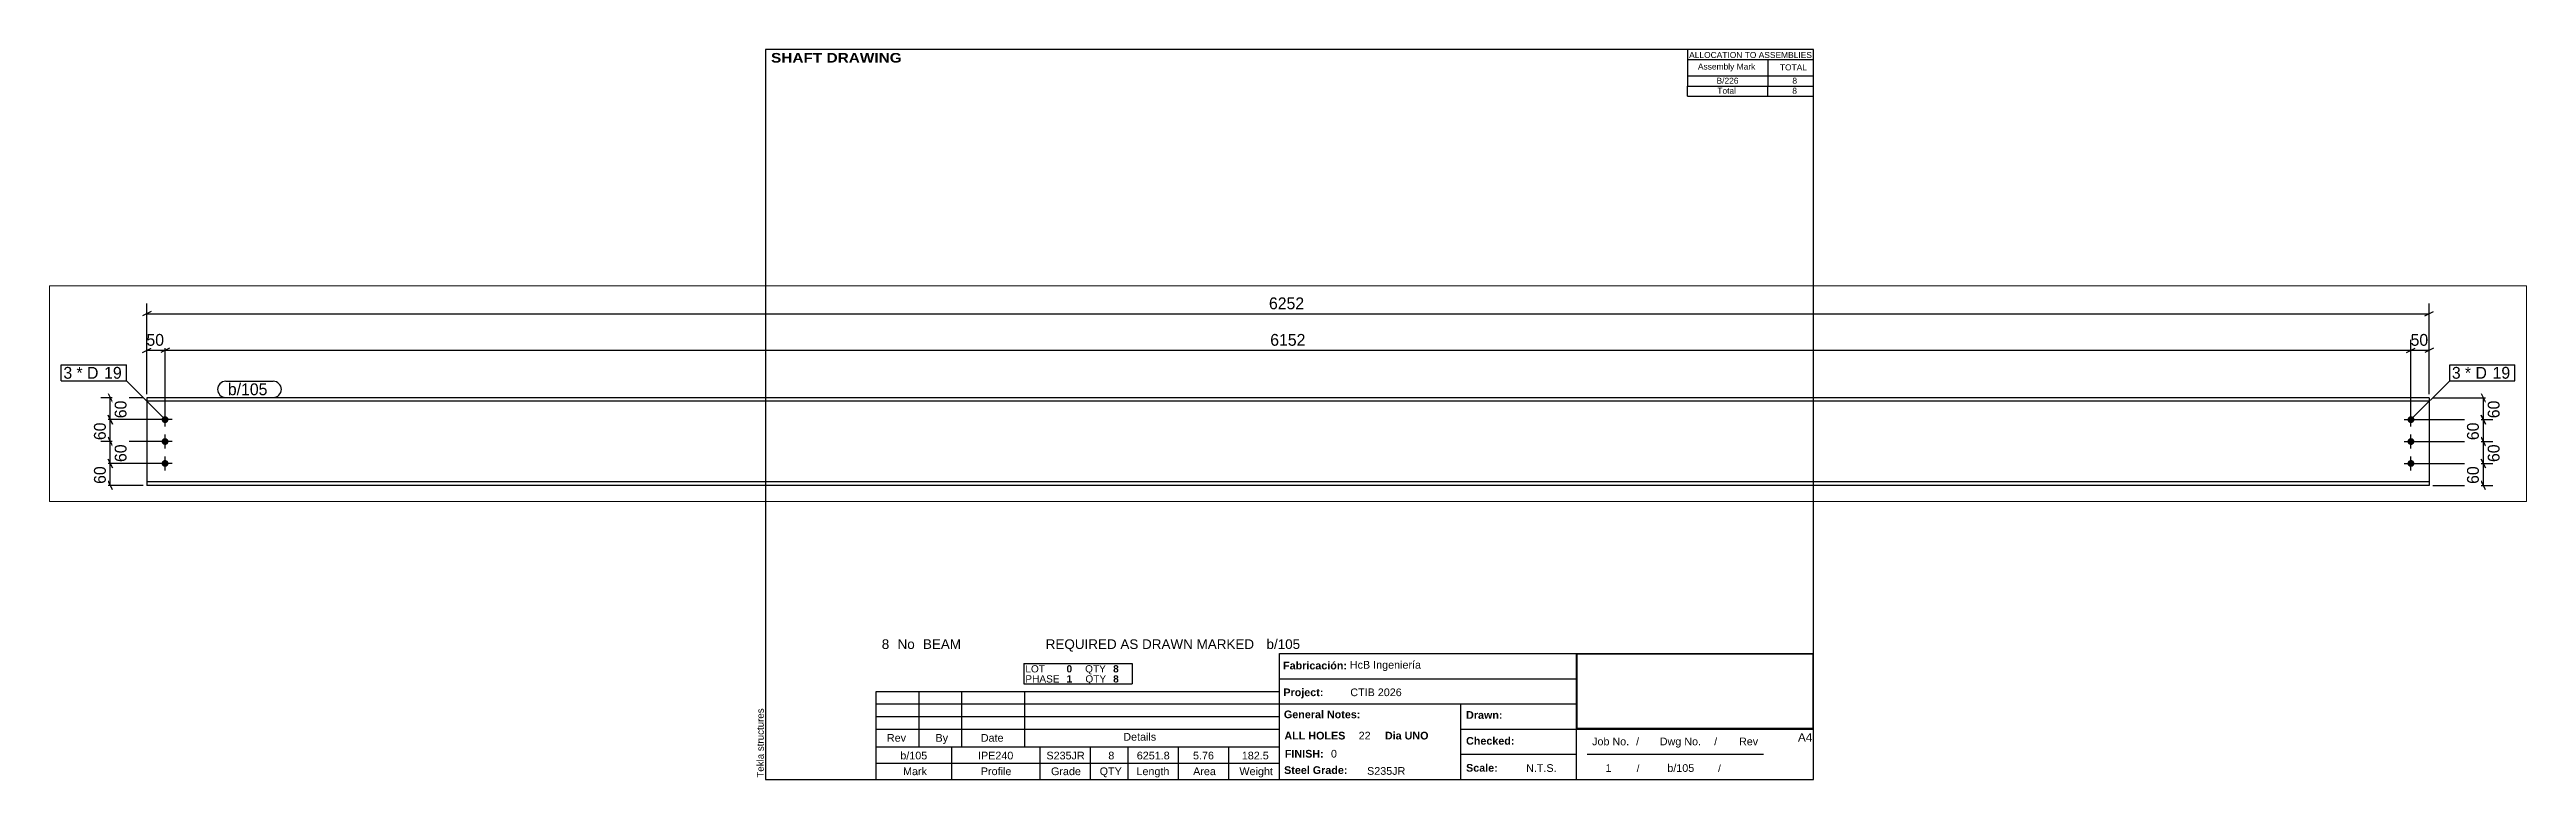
# Paper-space layout 'Layout1' of a CAD drawing. Header units: millimetres. Extents: x -191 to 487, y 5 to 205.
# The model-space entities are those that its viewports show. They can reach past a viewport. Long polylines and large blocks are cut down to what shows.
import ezdxf

# ---------------------------------------------------------------- set-up
doc = ezdxf.new("R2010")
doc.units = ezdxf.units.MM
doc.layers.add('Viewport layer', color=7, linetype='Continuous', plot=False)
doc.styles.add('Arial', font='ARIAL.TTF', dxfattribs={"height": 0.2})
doc.styles.add('Arial Black', font='ARIBLK.TTF', dxfattribs={"height": 0.2})
doc.styles.add('Arial Bold', font='ARIALBD.TTF', dxfattribs={"height": 0.2})
doc.styles.add('Comic Sans MS', font='COMIC.TTF', dxfattribs={"height": 0.2})

msp = doc.modelspace()

# ---------------------------------------------------------------- hatches: boundary and pattern name
at = {"linetype": 'Continuous'}
for points in [[(306.9, 224, -1), (325.9, 224, -1)], [(6458.6, 224, -1), (6477.6, 224, -1)], [(306.9, 164, -1), (325.9, 164, -1)], [(6458.6, 164, -1), (6477.6, 164, -1)], [(306.9, 104, -1), (325.9, 104, -1)], [(6458.6, 104, -1), (6477.6, 104, -1)]]:
    msp.add_hatch(color=3, dxfattribs=at).paths.add_polyline_path(points)

# ---------------------------------------------------------------- linework, layer by layer
at = {"color": 8, "linetype": 'Continuous'}
for p, q in [((278.4, 520), (254.4, 508)), ((266.4, 514), (6518.1, 514)), ((6506.1, 508), (6530.1, 520)), ((254.4, 408), (278.4, 420)), ((266.4, 294), (266.4, 442.4)), ((266.4, 414), (316.4, 414)), ((328.4, 420), (304.4, 408)), ((328.4, 420), (304.4, 408)), ((316.4, 234), (316.4, 442.4)), ((316.4, 234), (316.4, 442.4)), ((6456.1, 408), (6480.1, 420)), ((6468.1, 234), (6468.1, 442.4)), ((6468.1, 414), (6518.1, 414)), ((6530.1, 420), (6506.1, 408)), ((6518.1, 294), (6518.1, 442.4)), ((256.4, 284), (140.8, 284)), ((160.4, 296), (172.4, 272)), ((166.4, 224), (166.4, 284)), ((6528.1, 284), (6694.8, 284)), ((6660.4, 296), (6672.4, 272)), ((6666.4, 224), (6666.4, 284)), ((306.4, 224), (140.8, 224)), ((172.4, 212), (160.4, 236)), ((6478.1, 224), (6694.8, 224)), ((6672.4, 212), (6660.4, 236)), ((306.4, 164), (138, 164)), ((172.4, 152), (160.4, 176)), ((6478.1, 164), (6694.8, 164)), ((6660.4, 176), (6672.4, 152)), ((6666.4, 104), (6666.4, 164)), ((306.4, 104), (140.8, 104)), ((172.4, 92), (160.4, 116)), ((6478.1, 104), (6694.8, 104)), ((6672.4, 92), (6660.4, 116)), ((256.4, 44), (138, 44)), ((172.4, 32), (160.4, 56)), ((6528.1, 44), (6692, 44)), ((6672.4, 32), (6660.4, 56))]:
    msp.add_line(p, q, dxfattribs=at)
at = {"color": 7, "linetype": 'Continuous'}
for p, q in [((266.4, 284), (266.4, 44)), ((6518.1, 284), (266.4, 284)), ((6518.1, 274.2), (266.4, 274.2)), ((6518.1, 284), (6518.1, 44)), ((6518.1, 53.8), (266.4, 53.8)), ((6518.1, 44), (266.4, 44))]:
    msp.add_line(p, q, dxfattribs=at)
at = {"color": 3, "linetype": 'Continuous'}
for p, q in [((335.4, 224), (297.4, 224)), ((316.4, 205), (316.4, 243)), ((6449.1, 224), (6487.1, 224)), ((6468.1, 205), (6468.1, 243)), ((335.4, 164), (297.4, 164)), ((316.4, 145), (316.4, 183)), ((6449.1, 164), (6487.1, 164)), ((6468.1, 145), (6468.1, 183)), ((335.4, 104), (297.4, 104)), ((316.4, 85), (316.4, 123)), ((6449.1, 104), (6487.1, 104)), ((6468.1, 85), (6468.1, 123))]:
    msp.add_line(p, q, dxfattribs=at)

# ---------------------------------------------------------------- wipeouts: each hides what was drawn before it
at = {"color": 0}
for points in [[(64.1, 336.1), (64.1, 368.1), (38, 368.1), (38, 336.1)], [(6606.3, 336.1), (6606.3, 368.1), (6580.2, 368.1), (6580.2, 336.1)]]:
    msp.add_wipeout(points, dxfattribs=at)

# ---------------------------------------------------------------- next in the draw order: wipeouts: each hides what was drawn before it
for points in [[(3450.8, 520), (3450.8, 564.8), (3333.7, 564.8), (3333.7, 520)], [(6525.6, 420), (6525.6, 464.8), (6460.7, 464.8), (6460.7, 420)], [(64.1, 336.1), (64.1, 368.1), (38, 368.1), (38, 336.1)], [(6606.3, 336.1), (6606.3, 368.1), (6580.2, 368.1), (6580.2, 336.1)], [(217.2, 286.5), (172.4, 286.5), (172.4, 221.5), (217.2, 221.5)], [(606.9, 291), (606.9, 323), (488.4, 323), (488.4, 291)], [(6717.2, 286.5), (6672.4, 286.5), (6672.4, 221.5), (6717.2, 221.5)], [(6717.2, 166.5), (6672.4, 166.5), (6672.4, 101.5), (6717.2, 101.5)]]:
    msp.add_wipeout(points, dxfattribs=at)

# ---------------------------------------------------------------- next in the draw order: linework, layer by layer
at = {"color": 8, "linetype": 'Continuous'}
for p, q in [((6518.1, 294), (6518.1, 542.4)), ((316.4, 414), (6468.1, 414)), ((6456.1, 408), (6480.1, 420)), ((6468.1, 234), (6468.1, 442.4)), ((306.4, 224), (138, 224)), ((160.4, 236), (172.4, 212)), ((166.4, 164), (166.4, 224)), ((6478.1, 224), (6692, 224)), ((6660.4, 236), (6672.4, 212)), ((6666.4, 164), (6666.4, 224)), ((6478.1, 164), (6692, 164)), ((6672.4, 152), (6660.4, 176)), ((6478.1, 104), (6692, 104)), ((6660.4, 116), (6672.4, 92)), ((6666.4, 44), (6666.4, 104))]:
    msp.add_line(p, q, dxfattribs=at)
at = {"color": 7, "linetype": 'Continuous'}
for p, q in [((32, 330.1), (32, 374.1)), ((6574.2, 330.1), (6574.2, 374.1)), ((6468.1, 224), (6574.2, 330.1))]:
    msp.add_line(p, q, dxfattribs=at)

# ---------------------------------------------------------------- next in the draw order: texts
at = {"color": 3, "style": 'Comic Sans MS'}
for s, p in [('6252', (3340.1, 526.4)), ('50', (6467.1, 426.4))]:
    msp.add_text(s, height=32.38, dxfattribs=at).set_placement(p)
for p in [(210.8, 227.9), (6710.8, 227.9), (6710.8, 107.9)]:
    msp.add_text('60', height=32.38, rotation=90.00021, dxfattribs=at).set_placement(p)

# ---------------------------------------------------------------- next in the draw order: wipeouts: each hides what was drawn before it
at = {"color": 0}
for points in [[(139.9, 336.1), (139.9, 368.1), (73.7, 368.1), (73.7, 336.1)], [(6682.1, 336.1), (6682.1, 368.1), (6615.9, 368.1), (6615.9, 336.1)], [(606.9, 291), (606.9, 323), (488.4, 323), (488.4, 291)]]:
    msp.add_wipeout(points, dxfattribs=at)

# ---------------------------------------------------------------- next in the draw order: linework, layer by layer
at = {"color": 7, "linetype": 'Continuous'}
for p, q in [((482.4, 329), (612.9, 329)), ((482.4, 285), (612.9, 285))]:
    msp.add_line(p, q, dxfattribs=at)
for centre, start, end in [((482.4, 307), 90, 270), ((612.9, 307), 270, 90)]:
    msp.add_arc(centre, 22, start, end, dxfattribs=at)

# ---------------------------------------------------------------- next in the draw order: texts
at = {"color": 3, "style": 'Comic Sans MS'}
msp.add_text('b/105', height=32.38, dxfattribs=at).set_placement((488.4, 291))

# ---------------------------------------------------------------- next in the draw order: wipeouts: each hides what was drawn before it
at = {"color": 0}
for points in [[(323.9, 420), (323.9, 464.8), (258.9, 464.8), (258.9, 420)], [(3447.4, 420), (3447.4, 464.8), (3337.2, 464.8), (3337.2, 420)], [(139.9, 336.1), (139.9, 368.1), (73.7, 368.1), (73.7, 336.1)], [(6682.1, 336.1), (6682.1, 368.1), (6615.9, 368.1), (6615.9, 336.1)], [(160.4, 226.5), (115.6, 226.5), (115.6, 161.5), (160.4, 161.5)], [(6660.4, 226.5), (6615.6, 226.5), (6615.6, 161.5), (6660.4, 161.5)], [(6660.4, 106.5), (6615.6, 106.5), (6615.6, 41.5), (6660.4, 41.5)]]:
    msp.add_wipeout(points, dxfattribs=at)

# ---------------------------------------------------------------- next in the draw order: linework, layer by layer
at = {"color": 8, "linetype": 'Continuous'}
for p, q in [((266.4, 294), (266.4, 542.4)), ((306.4, 164), (140.8, 164)), ((160.4, 176), (172.4, 152)), ((166.4, 104), (166.4, 164))]:
    msp.add_line(p, q, dxfattribs=at)

# ---------------------------------------------------------------- next in the draw order: texts
at = {"color": 3, "style": 'Comic Sans MS'}
for s, height, p in [('50', 32.38, (265.3, 426.4)), ('6152', 32.38, (3343.6, 426.4)), ('3', 32.4, (38, 336.1)), ('3', 32.4, (6580.2, 336.1))]:
    msp.add_text(s, height=height, dxfattribs=at).set_placement(p)
for p in [(154, 167.9), (6654, 167.9), (6654, 47.9)]:
    msp.add_text('60', height=32.38, rotation=90.00021, dxfattribs=at).set_placement(p)

# ---------------------------------------------------------------- next in the draw order: wipeouts: each hides what was drawn before it
at = {"color": 0}
for points in [[(194.7, 336.1), (194.7, 368.1), (149.5, 368.1), (149.5, 336.1)], [(6736.9, 336.1), (6736.9, 368.1), (6691.7, 368.1), (6691.7, 336.1)]]:
    msp.add_wipeout(points, dxfattribs=at)

# ---------------------------------------------------------------- next in the draw order: wipeouts: each hides what was drawn before it
for points in [[(194.7, 336.1), (194.7, 368.1), (149.5, 368.1), (149.5, 336.1)], [(6736.9, 336.1), (6736.9, 368.1), (6691.7, 368.1), (6691.7, 336.1)], [(217.2, 166.5), (172.4, 166.5), (172.4, 101.5), (217.2, 101.5)]]:
    msp.add_wipeout(points, dxfattribs=at)

# ---------------------------------------------------------------- next in the draw order: linework, layer by layer
at = {"color": 7, "linetype": 'Continuous'}
for p, q in [((32, 374.1), (210.3, 374.1)), ((210.3, 330.1), (210.3, 374.1)), ((6574.2, 374.1), (6752.5, 374.1)), ((6752.5, 330.1), (6752.5, 374.1)), ((32, 330.1), (210.3, 330.1)), ((316.4, 224), (210.3, 330.1)), ((6574.2, 330.1), (6752.5, 330.1))]:
    msp.add_line(p, q, dxfattribs=at)
at = {"color": 8, "linetype": 'Continuous'}
for p, q in [((306.4, 104), (138, 104)), ((160.4, 116), (172.4, 92)), ((166.4, 44), (166.4, 104))]:
    msp.add_line(p, q, dxfattribs=at)

# ---------------------------------------------------------------- next in the draw order: texts
at = {"color": 3, "style": 'Comic Sans MS'}
for s, p in [('* D', (73.7, 336.1)), ('19', (149.5, 336.1)), ('* D', (6615.9, 336.1)), ('19', (6691.7, 336.1))]:
    msp.add_text(s, height=32.38, dxfattribs=at).set_placement(p)
msp.add_text('60', height=32.38, rotation=90.00021, dxfattribs=at).set_placement((210.8, 107.9))

# ---------------------------------------------------------------- next in the draw order: wipeouts: each hides what was drawn before it
at = {"color": 0}
msp.add_wipeout([(160.4, 106.5), (115.6, 106.5), (115.6, 41.5), (160.4, 41.5)], dxfattribs=at)

# ---------------------------------------------------------------- next in the draw order: texts
at = {"color": 3, "style": 'Comic Sans MS'}
msp.add_text('60', height=32.38, rotation=90.00021, dxfattribs=at).set_placement((154, 47.9))

psp = doc.layouts.get("Layout1")

# ---------------------------------------------------------------- linework, layer by layer
at = {"color": 5, "linetype": 'Continuous'}
for p, q in [((292, 205), (5, 205)), ((5, 205), (5, 5)), ((292, 5), (292, 205)), ((5, 5), (292, 5))]:
    psp.add_line(p, q, dxfattribs=at)
at = {"color": 7, "linetype": 'Continuous'}
for p, q in [((257.51, 205), (257.51, 197.75)), ((257.51, 197.75), (257.51, 195)), ((257.57, 202.24), (292, 202.24)), ((257.57, 197.75), (292, 197.75)), ((279.49, 202.24), (279.49, 197.75)), ((279.49, 197.75), (279.49, 195)), ((257.51, 192.23), (257.51, 194.99)), ((257.51, 192.23), (292, 192.23)), ((257.54, 194.99), (292, 194.99)), ((279.49, 192.23), (279.49, 194.99)), ((75.68, 36.74), (105.35, 36.74)), ((75.68, 36.74), (75.68, 33.98)), ((75.68, 33.98), (75.68, 31.22)), ((105.35, 36.74), (105.35, 33.98)), ((105.35, 33.98), (105.35, 31.22)), ((145.72, 5), (145.72, 39.5)), ((145.75, 39.5), (292, 39.5)), ((227.14, 5), (227.14, 39.5)), ((35.31, 13.97), (35.31, 29.15)), ((35.31, 29.15), (145.71, 29.15)), ((47.04, 13.97), (47.04, 29.15)), ((58.77, 13.97), (58.77, 29.15)), ((75.68, 31.22), (105.35, 31.22)), ((76.02, 13.97), (76.02, 29.15)), ((145.71, 13.97), (145.71, 29.15)), ((145.72, 32.6), (227.14, 32.6)), ((35.31, 25.7), (145.71, 25.7)), ((35.31, 22.25), (145.71, 22.25)), ((145.72, 25.7), (227.14, 25.7)), ((195.4, 5), (195.4, 25.7)), ((35.31, 18.8), (145.71, 18.8)), ((35.31, 13.96), (145.71, 13.97)), ((35.31, 9.49), (35.31, 13.96)), ((56.01, 9.49), (56.01, 13.97)), ((80.16, 9.49), (80.16, 13.97)), ((93.96, 9.49), (93.96, 13.97)), ((104.31, 9.49), (104.31, 13.97)), ((118.11, 9.49), (118.11, 13.97)), ((131.91, 9.49), (131.91, 13.97)), ((195.4, 18.8), (292, 18.8)), ((35.31, 9.48), (145.72, 9.49)), ((35.31, 5), (35.31, 9.48)), ((56.01, 5), (56.01, 9.48)), ((80.16, 5), (80.16, 9.48)), ((93.96, 5), (93.96, 9.48)), ((104.31, 5), (104.31, 9.48)), ((118.11, 5), (118.11, 9.48)), ((131.91, 5), (131.91, 9.48)), ((195.4, 11.9), (227.14, 11.9)), ((229.99, 11.92), (278.29, 11.92))]:
    psp.add_line(p, q, dxfattribs=at)
at = {"color": 2, "linetype": 'Continuous'}
for p, q in [((227.28, 39.46), (291.86, 39.46)), ((227.29, 19.02), (227.29, 39.46)), ((291.96, 19.03), (291.96, 39.47)), ((227.28, 19.03), (291.86, 19.03))]:
    psp.add_line(p, q, dxfattribs=at)

# ---------------------------------------------------------------- texts
at = {"color": 7}
for s, height, style, p in [(' SHAFT DRAWING', 2.6342, 'Arial Black', (5.3, 201.42)), ('ALLOCATION TO ASSEMBLIES', 1.6475, 'Arial', (257.95, 202.68)), ('Assembly Mark', 1.6475, 'Arial', (260.35, 199.52)), ('TOTAL', 1.648, 'Arial', (282.81, 199.28)), ('8', 2.64, 'Arial', (36.8, 40.76)), ('No', 2.636, 'Arial', (41.13, 40.76)), ('BEAM', 2.636, 'Arial', (48.08, 40.76)), ('REQUIRED AS DRAWN MARKED', 2.636, 'Arial', (81.71, 40.76)), ('b/105', 2.636, 'Arial', (142.18, 40.76)), ('b/105', 2.109, 'Arial', (41.89, 10.5)), ('IPE240', 2.109, 'Arial', (63.17, 10.5)), ('S235JR', 2.109, 'Arial', (81.91, 10.5)), ('8', 2.11, 'Arial', (98.86, 10.5)), ('6251.8', 2.109, 'Arial', (106.66, 10.5)), ('5.76', 2.109, 'Arial', (122.06, 10.5)), ('182.5', 2.109, 'Arial', (135.43, 10.5)), ('FINISH:', 2.107, 'Arial Bold', (147.22, 11)), ('0', 2.11, 'Arial', (159.84, 11))]:
    psp.add_text(s, height=height, dxfattribs=dict(at, style=style)).set_placement(p)
at = {"color": 7, "linetype": 'Continuous'}
for s, height, style, p in [('B/226', 1.648, 'Arial', (265.45, 195.63)), ('8', 1.65, 'Arial', (286.23, 195.63)), ('Total', 1.648, 'Arial', (265.67, 192.88)), ('8', 1.65, 'Arial', (286.21, 192.88)), ('LOT', 1.977, 'Arial', (76.13, 34.33)), ('0', 1.98, 'Arial Bold', (87.41, 34.33)), ('QTY', 1.977, 'Arial', (92.51, 34.33)), ('8', 1.98, 'Arial Bold', (100.18, 34.33)), ('Fabricación:', 2.1074, 'Arial Bold', (146.73, 35.16)), ('HcB Ingeniería', 2.1088, 'Arial', (165.02, 35.36)), ('PHASE', 1.977, 'Arial', (76.13, 31.57)), ('1', 1.98, 'Arial Bold', (87.41, 31.57)), ('QTY', 1.977, 'Arial', (92.58, 31.57)), ('8', 1.98, 'Arial Bold', (100.18, 31.57)), ('Project:', 2.107, 'Arial Bold', (146.81, 27.83)), ('CTIB 2026', 2.109, 'Arial', (165.14, 27.83)), ('General Notes:', 2.1074, 'Arial Bold', (146.96, 21.78)), ('Drawn:', 2.107, 'Arial Bold', (196.85, 21.62)), ('Rev', 2.109, 'Arial', (38.21, 15.35)), ('By', 2.109, 'Arial', (51.53, 15.35)), ('Date', 2.109, 'Arial', (63.94, 15.35)), ('Details', 2.109, 'Arial', (102.96, 15.63)), ('ALL HOLES', 2.107, 'Arial Bold', (147.1, 15.96)), ('22', 2.109, 'Arial', (167.43, 15.96)), ('Dia UNO', 2.107, 'Arial Bold', (174.62, 15.96)), ('Checked:', 2.107, 'Arial Bold', (196.85, 14.53)), ('Job No.', 2.109, 'Arial', (231.37, 14.37)), ('/', 2.11, 'Arial', (243.42, 14.37)), ('Dwg No.', 2.109, 'Arial', (249.91, 14.37)), ('/', 2.11, 'Arial', (264.81, 14.37)), ('Rev', 2.109, 'Arial', (271.61, 14.37)), ('A4', 2.307, 'Arial', (287.76, 15.38)), ('Mark', 2.109, 'Arial', (42.64, 6.19)), ('Profile', 2.109, 'Arial', (63.95, 6.19)), ('Grade', 2.109, 'Arial', (83.16, 6.19)), ('QTY', 2.109, 'Arial', (96.49, 6.19)), ('Length', 2.109, 'Arial', (106.58, 6.19)), ('Area', 2.109, 'Arial', (122.09, 6.19)), ('Weight', 2.109, 'Arial', (134.77, 6.19)), ('Steel Grade:', 2.1074, 'Arial Bold', (147.01, 6.52)), ('S235JR', 2.109, 'Arial', (169.74, 6.28)), ('Scale:', 2.107, 'Arial Bold', (196.85, 7.13)), ('N.T.S.', 2.109, 'Arial', (213.29, 7.08)), ('1', 2.11, 'Arial', (235.04, 7.08)), ('/', 1.98, 'Arial', (243.58, 7.08)), ('b/105', 2.109, 'Arial', (251.98, 7.08)), ('/', 1.98, 'Arial', (265.88, 7.08))]:
    psp.add_text(s, height=height, dxfattribs=dict(at, style=style)).set_placement(p)
at = {"color": 174, "linetype": 'Continuous', "style": 'Arial'}
psp.add_text('Tekla structures', height=1.9102, rotation=90, dxfattribs=at).set_placement((4.5, 5.5))

# ---------------------------------------------------------------- viewports
at = {"layer": 'Viewport layer', "view_target_point": (3392.27, 295.2)}
psp.add_viewport(center=(148.08, 110.71), size=(678.45, 59.04), view_center_point=(0, 0), view_height=590.4, dxfattribs=at)

doc.saveas('drawing.dxf')
